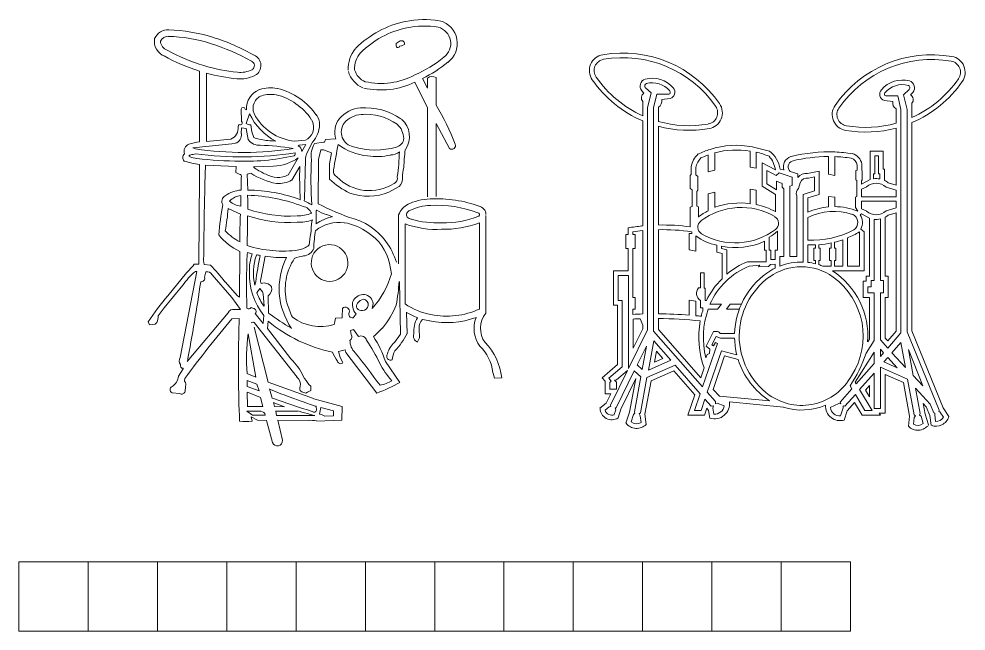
# Model space of a CAD drawing. Header units: inches. Extents: x 0 to 32.2, y 12.3 to 36.8.
# Drawn here: x 0 to 13.67, y 27 to 35.83 of the extents above; entities that cross this region are included whole.
import ezdxf

# ---------------------------------------------------------------- set-up
doc = ezdxf.new("R2010")
doc.units = ezdxf.units.IN
doc.header["$MEASUREMENT"] = 0

# ---------------------------------------------------------------- blocks, each defined once
blk = doc.blocks.new('KC631')
at = {"color": 7, "linetype": 'Continuous', "lineweight": 5}
for p, q in [((1.004, 5.827), (0.945, 5.791)), ((0.945, 5.791), (0.946, 5.768)), ((0.994, 5.75), (1.02, 5.754)), ((1.02, 5.754), (1.063, 5.775)), ((-1.895, 5.392), (-1.895, 4.37)), ((-1.793, 4.376), (-1.793, 5.362)), ((1.395, 4.86), (1.213, 5.231)), ((1.325, 5.285), (1.395, 5.143)), ((1.395, 5.143), (1.395, 5.29)), ((1.52, 5.298), (1.52, 4.9)), ((-1.293, 4.843), (-1.287, 4.666)), ((1.395, 3.577), (1.395, 4.86)), ((-1.174, 4.777), (-1.219, 4.633)), ((0.438, 4.766), (0.468, 4.767)), ((-1.325, 4.621), (-1.337, 4.591)), ((-1.287, 4.573), (-1.291, 4.489)), ((-1.223, 4.565), (-1.287, 4.573)), ((-1.191, 4.403), (-1.223, 4.565)), ((-1.155, 4.617), (-1.141, 4.514)), ((-1.141, 4.514), (-1.109, 4.435)), ((1.715, 4.274), (1.52, 4.637)), ((1.52, 4.637), (1.52, 3.584)), ((-1.441, 4.411), (-1.793, 4.376)), ((-0.83, 4.385), (-0.793, 4.38)), ((-0.523, 4.379), (-0.363, 4.395)), ((-0.077, 4.406), (-0.092, 4.368)), ((0.074, 4.412), (-0.077, 4.406)), ((-1.379, 4.349), (-1.99, 4.285)), ((-1.99, 4.285), (-1.953, 4.269)), ((-0.471, 4.314), (-0.454, 4.322)), ((-0.454, 4.322), (-0.359, 4.334)), ((-0.359, 4.334), (-0.419, 4.23)), ((-0.35, 4.198), (-0.262, 4.368)), ((-0.105, 4.364), (-0.235, 4.346)), ((-0.177, 4.114), (-0.142, 4.256)), ((-0.142, 4.256), (-0.105, 4.257)), ((-0.092, 4.368), (-0.105, 4.364)), ((-0.105, 4.257), (0.01, 4.211)), ((-2.012, 4.144), (-2.05, 4.166)), ((-1.987, 4.188), (-1.951, 4.199)), ((-0.471, 4.139), (-0.613, 3.892)), ((-0.381, 3.55), (-0.364, 4.115)), ((-0.181, 3.478), (-0.177, 4.114)), ((0.01, 4.211), (-0.018, 4.053)), ((-1.895, 4.044), (-1.896, 3.881)), ((-1.815, 3.754), (-1.808, 4.034)), ((-1.808, 4.034), (-1.364, 4.016)), ((-1.364, 4.016), (-1.368, 3.929)), ((-1.114, 4.012), (-0.824, 4.022)), ((-1.096, 3.989), (-1.114, 4.012)), ((-0.447, 4.015), (-0.564, 3.82)), ((-0.018, 4.053), (-0.018, 3.832)), ((-1.896, 3.881), (-1.902, 2.607)), ((-1.368, 3.929), (-1.32, 3.904)), ((-1.292, 3.855), (-1.295, 3.675)), ((-1.15, 3.917), (-1.207, 3.902)), ((-1.207, 3.902), (-1.199, 3.675)), ((0.84, 3.646), (0.987, 3.728)), ((-1.3, 3.443), (-1.298, 3.598)), ((-0.384, 3.519), (-0.381, 3.55)), ((-1.303, 3.328), (-1.48, 3.409)), ((-0.211, 3.376), (-0.201, 3.383)), ((-0.211, 3.189), (-0.211, 3.376)), ((-0.059, 3.321), (0.025, 3.291)), ((0.979, 3.318), (0.979, 2.61)), ((2.24, 1.897), (2.24, 3.308)), ((-0.263, 3.244), (-0.272, 3.221)), ((1.073, 3.187), (1.073, 2.035)), ((2.147, 1.959), (2.147, 3.202)), ((-1.311, 2.791), (-1.318, 2.13)), ((-1.203, 2.775), (-1.206, 2.744)), ((-1.972, 2.604), (-1.988, 2.584)), ((-1.902, 2.607), (-1.972, 2.604)), ((-1.735, 2.593), (-1.825, 2.599)), ((-1.01, 2.391), (-0.948, 2.719)), ((0.875, 2.467), (0.849, 2.619)), ((-2.081, 2.48), (-2.35, 2.151)), ((-1.935, 2.502), (-2.172, 1.26)), ((-1.988, 2.584), (-2.081, 2.48)), ((-1.955, 2.501), (-1.935, 2.502)), ((-1.801, 2.497), (-1.822, 2.419)), ((-1.428, 2.126), (-1.713, 2.453)), ((-1.346, 2.149), (-1.526, 2.353)), ((-1.082, 2.352), (-1.097, 2.301)), ((0.991, 2.357), (1.005, 1.598)), ((-1.067, 2.192), (-1.022, 2.254)), ((-1.022, 2.254), (-0.984, 2.205)), ((-0.984, 2.205), (-0.976, 2.179)), ((-1.301, 1.951), (-1.428, 2.126)), ((-1.318, 2.13), (-1.346, 2.149)), ((-0.976, 2.179), (-0.963, 1.999)), ((-0.897, 1.898), (-0.905, 2.148)), ((-1.39, 1.951), (-1.301, 1.951)), ((-1.149, 1.979), (-1.116, 1.967)), ((0.166, 1.848), (0.168, 1.969)), ((-2.07, 1.2), (-1.48, 1.904)), ((-1.427, 1.818), (-1.324, 1.821)), ((-1.324, 1.821), (-1.327, 1.619)), ((-1.09, 1.895), (-0.975, 1.752)), ((-0.975, 1.752), (-0.965, 1.866)), ((-0.915, 1.677), (-0.903, 1.784)), ((0.052, 1.754), (0.07, 1.828)), ((0.07, 1.828), (0.166, 1.832)), ((0.166, 1.832), (0.166, 1.848)), ((0.323, 1.831), (0.368, 1.889)), ((1.103, 1.603), (1.091, 1.911)), ((-2.637, 1.774), (-2.618, 1.731)), ((-2.618, 1.731), (-2.578, 1.733)), ((-2.578, 1.733), (-2.535, 1.741)), ((-2.535, 1.741), (-2.51, 1.765)), ((-0.902, 0.903), (-1.107, 1.696)), ((-1.103, 1.764), (-0.487, 0.975)), ((-0.577, 1.239), (-0.915, 1.677)), ((0.05, 1.734), (0.052, 1.754)), ((0.326, 1.661), (0.283, 1.649)), ((0.283, 1.649), (0.295, 1.589)), ((0.399, 1.563), (0.326, 1.661)), ((0.639, 1.581), (0.745, 1.685)), ((1.279, 1.544), (1.274, 1.68)), ((-1.082, 0.976), (-1.193, 1.601)), ((0.616, 1.564), (0.639, 1.581)), ((1.005, 1.598), (0.919, 1.478)), ((1.253, 1.483), (1.268, 1.513)), ((1.268, 1.513), (1.279, 1.544)), ((0.11, 1.346), (0.206, 1.369)), ((0.206, 1.369), (0.217, 1.333)), ((0.136, 1.26), (0.11, 1.346)), ((0.176, 1.188), (0.136, 1.26)), ((0.217, 1.333), (0.664, 0.745)), ((-2.129, 1.094), (-2.196, 0.989)), ((-2.13, 1.104), (-2.129, 1.094)), ((0.998, 0.899), (0.789, 1.2)), ((-2.11, 0.918), (-2.104, 0.959)), ((-1.209, 1.027), (-1.082, 0.976)), ((2.339, 1.044), (2.35, 1.017)), ((2.35, 1.017), (2.354, 0.994)), ((2.354, 0.994), (2.365, 0.961)), ((2.365, 0.961), (2.467, 0.965)), ((-2.101, 0.769), (-2.097, 0.839)), ((-1.066, 0.875), (-1.208, 0.929)), ((-1.208, 0.929), (-1.207, 0.84)), ((-1.207, 0.84), (-1.032, 0.776)), ((-1.032, 0.776), (-1.066, 0.875)), ((-0.247, 0.666), (-0.902, 0.903)), ((-0.286, 0.845), (-0.317, 0.871)), ((-0.287, 0.785), (-0.286, 0.845)), ((-2.291, 0.749), (-2.18, 0.739)), ((-1.205, 0.758), (-1.203, 0.55)), ((-1.014, 0.684), (-1.202, 0.757)), ((-0.982, 0.55), (-1.014, 0.684)), ((-0.882, 0.805), (-0.847, 0.672)), ((-0.223, 0.557), (-0.601, 0.694)), ((-0.39, 0.755), (-0.359, 0.746)), ((-0.359, 0.746), (-0.336, 0.76)), ((-0.336, 0.76), (-0.287, 0.785)), ((-1.204, 0.55), (-0.982, 0.55)), ((-0.847, 0.672), (-0.827, 0.67)), ((-0.813, 0.55), (-0.825, 0.61)), ((-0.825, 0.61), (-0.821, 0.607)), ((-0.821, 0.607), (-0.666, 0.549)), ((-0.666, 0.549), (-0.813, 0.55)), ((0.166, 0.552), (-0.242, 0.665)), ((-0.209, 0.558), (-0.223, 0.557)), ((-0.207, 0.498), (-0.209, 0.558)), ((0.162, 0.356), (0.166, 0.552)), ((-1.009, 0.484), (-1.21, 0.484)), ((-1.21, 0.484), (-1.131, 0.426)), ((-1.131, 0.426), (-0.945, 0.427)), ((-0.466, 0.484), (-0.797, 0.484)), ((-0.792, 0.484), (-0.782, 0.424)), ((-0.782, 0.424), (-0.228, 0.424)), ((-0.228, 0.424), (-0.299, 0.438)), ((-0.142, 0.54), (-0.162, 0.443)), ((-0.162, 0.443), (-0.132, 0.437)), ((0.04, 0.49), (-0.142, 0.54)), ((-0.132, 0.437), (-0.084, 0.414)), ((-0.084, 0.414), (0.038, 0.418)), ((0.038, 0.418), (0.04, 0.49)), ((-1.136, 0.34), (-1.151, 0.405)), ((-1.151, 0.405), (-1.059, 0.356)), ((-1.059, 0.356), (-0.925, 0.351)), ((-0.925, 0.351), (-0.841, 0.035)), ((-0.697, 0.067), (-0.765, 0.354)), ((-0.765, 0.354), (-0.322, 0.35)), ((-0.205, 0.343), (0.162, 0.356))]:
    blk.add_line(p, q, dxfattribs=at)
for centre, radius, start, end in [((1.372, 4.709), 1.43, 101.8375, 134.8396), ((1.371, 4.711), 1.334, 101.8164, 134.8597), ((1.35, 4.744), 1.391, 81.0914, 101.2186), ((1.35, 4.747), 1.294, 81.0766, 101.2488), ((1.487, 5.789), 0.245, 306.5292, 74.8138), ((1.487, 5.789), 0.339, 306.5571, 74.8147), ((-2.346, 5.77), 0.217, 87.3267, 154.7962), ((-2.346, 5.77), 0.124, 87.3776, 154.7215), ((-2.41, 3.646), 2.248, 72.5571, 88.2138), ((-2.411, 3.642), 2.346, 72.5767, 88.2035), ((-2.634, 2.901), 3.12, 60.5008, 72.7471), ((-2.314, 5.823), 0.232, 170.1335, 249.916), ((-2.304, 5.837), 0.155, 185.2835, 248.6805), ((-2.634, 2.898), 3.029, 60.5132, 72.7495), ((0.968, 5.755), 0.0257, 149.5651, 347.923), ((1.021, 5.787), 0.043, 344.0073, 113.4945), ((-1.14, 7.859), 2.58, 240.6212, 252.9789), ((-1.138, 7.863), 2.49, 240.6242, 253.83), ((-1.17, 5.472), 0.162, 299.6774, 67.3991), ((0.704, 5.424), 0.453, 139.7534, 182.2734), ((0.703, 5.425), 0.359, 139.7334, 182.3259), ((-1.142, 7.679), 2.313, 252.6437, 264.9628), ((-1.17, 5.472), 0.0687, 299.6493, 67.4097), ((0.403, 7.138), 1.976, 294.1962, 308.4982), ((0.404, 7.136), 2.067, 296.4686, 308.5165), ((-1.142, 7.677), 2.405, 254.2958, 264.9637), ((-1.305, 5.753), 0.381, 263.9471, 296.3097), ((0.599, 5.482), 0.358, 195.8991, 247.5115), ((0.598, 5.482), 0.263, 195.7918, 247.6039), ((0.726, 6.237), 1.024, 257.1123, 298.373), ((-1.305, 5.755), 0.476, 263.9983, 296.2586), ((0.726, 6.237), 1.118, 257.1232, 295.8083), ((1.463, 5.207), 0.107, 57.7452, 129.3961), ((-0.925, 4.853), 0.29, 110.9801, 183.5756), ((-0.862, 4.612), 0.538, 80.5901, 107.4409), ((-0.991, 4.22), 0.948, 33.7515, 76.3883), ((-0.926, 4.853), 0.196, 110.9466, 202.1296), ((-0.862, 4.61), 0.446, 80.6297, 107.3712), ((-0.992, 4.219), 0.856, 33.7767, 76.3571), ((-1.264, 4.837), 0.0294, 10.5879, 168.6185), ((-1.219, 4.855), 0.0209, 218.4129, 281.2165), ((0.461, 4.421), 0.44, 93.9436, 140.1653), ((0.499, 3.962), 0.9, 55.2062, 94.3917), ((-1.949, 2.846), 4.032, 21.7042, 30.6248), ((-1.308, 4.645), 0.0296, 234.1334, 44.3899), ((-0.374, 5.163), 0.888, 205.7674, 241.8609), ((-0.442, 5.124), 0.749, 207.4076, 263.8297), ((-0.485, 4.577), 0.236, 342.2043, 29.7924), ((-0.476, 4.6), 0.316, 2.7225, 31.2073), ((0.369, 4.512), 0.311, 143.0351, 198.8052), ((0.462, 4.42), 0.347, 93.9827, 140.108), ((0.499, 3.962), 0.807, 55.2058, 94.3733), ((0.809, 4.447), 0.327, 324.8321, 50.085), ((-1.502, 4.565), 0.166, 291.3853, 8.8318), ((-1.161, 4.728), 0.111, 238.6199, 273.2236), ((-0.551, 4.631), 0.39, 317.6651, 357.6558), ((0.369, 4.512), 0.217, 143.0288, 258.9499), ((0.753, 4.406), 0.301, 2.2192, 46.6478), ((-1.416, 4.471), 0.127, 287.1157, 8.2123), ((-1.031, 4.518), 0.197, 215.9798, 273.9794), ((-1.029, 4.556), 0.145, 236.6085, 269.1553), ((-0.829, 5.171), 0.786, 255.1095, 269.9253), ((-0.484, 4.61), 0.247, 299.18, 334.7948), ((0.912, 4.434), 0.143, 285.1973, 353.5139), ((-2.01, 4.233), 0.108, 109.8373, 199.8835), ((-1.804, 3.638), 0.738, 97.1012, 109.2028), ((-1.267, 8.827), 4.609, 261.4369, 279.0423), ((-1.119, 0.856), 3.467, 80.427, 88.326), ((-0.498, 4.239), 0.0798, 352.9422, 69.8554), ((0.046, 4.176), 0.328, 148.8494, 190.2545), ((-25.152, 8.741), 25.639, 349.265, 350.1036), ((0.597, 4.968), 0.802, 232.2464, 265.3616), ((0.643, 5.365), 1.112, 253.499, 285.9851), ((6.099, 3.755), 5.051, 174.3235, 177.2142), ((1.747, 4.317), 0.0535, 232.5449, 22.1069), ((-2.067, 4.144), 0.0687, 130.2649, 227.3991), ((-1.996, 4.115), 0.0739, 82.8397, 136.2114), ((-1.312, 8.862), 4.77, 261.5602, 269.1271), ((-1.277, 8.984), 4.832, 261.9859, 279.0905), ((-1.242, 7.311), 3.221, 267.4641, 282.7846), ((-0.846, 4.678), 0.657, 271.8862, 304.7888), ((-0.552, 4.202), 0.0395, 304.1947, 15.7999), ((-0.191, 4.129), 0.173, 156.48, 184.8176), ((5.346, 3.811), 5.632, 176.8811, 183.5559), ((0.668, 4.983), 0.825, 260.465, 283.5291), ((0.857, 4.389), 0.208, 271.2425, 309.674), ((-2.317, 4.328), 3.309, 352.0023, 358.2844), ((-1.696, 5.441), 1.41, 252.7812, 261.8893), ((-0.564, 4.783), 0.955, 236.1713, 247.294), ((5.433, 3.856), 5.882, 178.4489, 183.1265), ((0.127, 3.948), 0.0906, 169.0247, 243.3561), ((1.547, 3.865), 0.511, 164.5848, 180.9394), ((-1.318, 3.873), 0.0316, 326.4758, 93.7138), ((-0.585, 4.806), 1.054, 237.5175, 259.0581), ((-0.765, 4.199), 0.342, 240.4649, 296.3895), ((0.781, 4.681), 1.166, 226.7321, 244.3959), ((0.56, 4.324), 0.658, 224.0246, 302.4262), ((0.873, 3.848), 0.0886, 296.748, 12.5694), ((0.887, 3.84), 0.15, 311.8772, 6.426), ((39.717, 2.537), 41.55, 178.3223, 179.7445), ((-0.747, 4.124), 0.355, 263.8687, 300.9629), ((-1.481, 3.512), 0.0916, 116.9624, 212.8596), ((-1.253, 3.197), 0.48, 95.1063, 124.2554), ((-1.257, 3.317), 0.284, 98.2808, 135.5816), ((-2.158, 3.475), 0.963, 355.5789, 7.5568), ((-1.299, 1.032), 2.571, 69.444, 87.846), ((-1.224, 1.414), 2.262, 69.673, 89.3473), ((0.537, 4.38), 0.794, 250.8707, 292.4447), ((2.739, 2.666), 4.37, 169.5012, 175.2421), ((-1.281, 3.698), 0.255, 225.6049, 265.74), ((-0.433, 3.276), 0.168, 22.2007, 77.653), ((-0.747, 2.686), 0.908, 58.493, 66.4718), ((1.38, 6.436), 3.344, 242.1817, 251.8277), ((1.244, 3.219), 0.282, 116.7447, 159.4789), ((1.466, 2.706), 0.842, 92.1988, 115.6625), ((1.465, 2.708), 0.746, 92.1627, 115.6905), ((1.521, 1.715), 1.835, 69.8049, 92.7398), ((1.521, 1.716), 1.74, 69.7929, 92.7461), ((2.117, 3.32), 0.123, 0.0669, 81.5783), ((-5.421, 3.762), 3.957, 350.1757, 354.8732), ((4.768, 3.037), 6.079, 177.2536, 181.0297), ((-8.22, 3.171), 7.018, 357.5773, 1.0917), ((-0.607, 5.045), 1.839, 251.1102, 273.7968), ((-0.606, 5.083), 1.784, 250.6219, 273.6638), ((-0.469, 3.836), 0.533, 268.4667, 291.0889), ((0.195, 2.571), 0.74, 103.2419, 123.2781), ((0.141, 3.978), 0.686, 240.0582, 253.0304), ((1.16, 3.318), 0.0654, 105.773, 209.5711), ((1.184, 3.375), 0.121, 227.746, 259.6636), ((1.633, 4.57), 1.368, 268.6112, 291.596), ((2.117, 3.32), 0.0287, 311.1036, 81.6011), ((-0.469, 3.839), 0.629, 268.5059, 289.0949), ((-4.773, 3.594), 4.516, 350.8912, 355.2593), ((0.127, 2.637), 0.571, 83.0563, 127.1305), ((0.084, 2.466), 0.746, 52.9643, 81.3941), ((0.102, 2.45), 0.842, 57.8248, 73.798), ((0.021, 2.351), 0.969, 16.9442, 56.8995), ((1.53, 4.461), 1.354, 250.2572, 273.1629), ((1.531, 4.462), 1.261, 253.0332, 273.1491), ((1.634, 4.565), 1.456, 268.565, 290.6167), ((-0.961, 3.553), 0.839, 218.7041, 245.3641), ((-0.978, 3.59), 0.741, 222.785, 243.4408), ((1.515, 2.776), 1.762, 169.6471, 178.0872), ((0.148, 2.453), 0.721, 13.3301, 57.6521), ((-0.692, 4.502), 1.707, 252.431, 277.7622), ((-0.553, 3.201), 0.401, 283.1777, 306.5839), ((-0.017, 2.623), 0.265, 224.8431, 157.4557), ((7.808, 2.322), 9.024, 177.3203, 182.2354), ((-0.677, 4.56), 1.861, 253.5625, 255.788), ((-0.447, 2.517), 0.727, 160.8051, 182.3623), ((-0.284, 2.475), 0.832, 161.5726, 192.0606), ((-0.698, 4.47), 1.768, 257.7952, 259.5434), ((-0.401, 2.891), 0.166, 273.176, 339.9472), ((-1.606, 2.675), 0.232, 168.1382, 199.0126), ((3.58, 1.767), 4.699, 168.1693, 172.8522), ((-0.692, 4.507), 1.806, 261.8281, 271.7451), ((0.249, 2.25), 0.994, 152.9757, 214.989), ((0.14, 2.246), 0.797, 146.0237, 194.4435), ((-0.172, 1.649), 1.099, 101.5049, 108.463), ((-0.012, 2.624), 0.269, 158.116, 224.1828), ((-1.322, 1.751), 0.981, 130.1311, 145.8723), ((-1.786, 2.416), 0.0818, 26.6642, 100.6218), ((-6.104, -1.418), 5.931, 39.4819, 42.5501), ((-0.204, 2.466), 0.97, 178.7663, 218.2587), ((-0.283, 2.785), 1.201, 316.9906, 344.6582), ((-30.319, 6.537), 28.749, 349.3021, 351.6279), ((-1.87, 2.401), 0.051, 262.5199, 20.7535), ((-0.911, 2.368), 0.102, 166.7957, 203.1495), ((-0.961, 2.204), 0.131, 35.0846, 109.7524), ((-1.375, 2.47), 2.363, 348.9124, 357.2555), ((5.14, -3.937), 9.583, 139.3837, 142.7611), ((-0.007, 2.635), 1.149, 202.6846, 213.6264), ((-0.975, 2.252), 0.125, 304.0063, 12.8867), ((0.557, -0.36), 3.841, 139.1761, 146.2474), ((0.441, 2.022), 0.129, 121.1783, 195.9138), ((0.469, 2.028), 0.141, 333.7879, 132.2734), ((0.5, 1.965), 0.138, 100.7095, 145.7668), ((0.459, 2.02), 0.0818, 268.0474, 79.4201), ((-1.41, 1.878), 0.0751, 74.6614, 159.581), ((-1.183, 2.002), 0.0411, 231.0667, 325.6759), ((-1.119, 1.925), 0.0421, 313.4156, 85.9019), ((2.131, 2.959), 2.909, 198.2607, 202.6215), ((0.21, 1.925), 0.0599, 344.1644, 133.3813), ((0.486, 2.011), 0.17, 188.0571, 226.0474), ((0.437, 2.002), 0.0659, 141.3324, 286.7045), ((-0.25, 2.508), 1.292, 320.4159, 337.58), ((1.581, 2.732), 0.863, 233.8999, 260.9411), ((1.676, 2.991), 1.135, 258.3005, 294.5252), ((-2.767, 1.869), 0.277, 338.0719, 358.7202), ((14.388, -11.344), 20.576, 140.2334, 143.2798), ((0.45, 3.403), 2.11, 230.1227, 258.4311), ((1.442, 5.097), 3.963, 233.8266, 239.5555), ((-0.146, 2.395), 0.689, 233.6527, 286.4949), ((0.316, 1.885), 0.0547, 154.1022, 277.2786), ((1.58, 2.729), 0.953, 239.1503, 249.8286), ((1.615, 1.629), 0.418, 150.839, 183.8626), ((1.466, 1.68), 0.192, 138.0976, 179.9287), ((1.589, 2.765), 0.991, 254.5504, 260.8165), ((1.676, 2.989), 1.227, 258.2731, 290.1406), ((2.505, 1.678), 0.437, 158.6371, 216.1074), ((2.505, 1.678), 0.344, 140.5016, 216.0682), ((-1.121, 1.719), 0.049, 68.2794, 124.0138), ((17.085, 1.149), 18.418, 178.5377, 182.5119), ((1.625, 1.235), 2.841, 172.6063, 184.198), ((0.246, 1.558), 0.0584, 303.0036, 32.9323), ((0.519, 1.504), 0.242, 178.9322, 226.8827), ((0.434, 1.483), 0.0876, 16.3398, 113.1877), ((-1.305, 0.249), 2.215, 24.776, 34.6241), ((-0.745, 0.695), 1.615, 18.2136, 32.5518), ((0.04, 2.169), 1.204, 317.4508, 331.9981), ((1.285, 1.569), 0.0919, 159.6241, 249.644), ((1.135, 1.233), 0.326, 131.4459, 166.2444), ((1.723, 0.974), 0.62, 6.4939, 46.1732), ((1.61, 0.875), 0.862, 6.0167, 44.2355), ((-2.098, 1.211), 0.0881, 146.1319, 217.865), ((-1.111, 0.668), 0.782, 24.1685, 46.8765), ((0.474, 1.495), 0.474, 199.5347, 217.6191), ((-17.014, -12.278), 22.063, 36.5465, 38.074), ((0.865, 1.277), 0.058, 143.7367, 293.3589), ((1.17, 1.212), 0.282, 149.488, 177.6108), ((-2.133, 1.142), 0.038, 158.0955, 274.8302), ((0.141, 1.213), 0.043, 190.4361, 324.3336), ((1.658, 1.647), 1.061, 206.294, 223.0212), ((-2.398, 1.012), 0.203, 301.8551, 353.5587), ((-0.563, 0.875), 0.125, 343.683, 52.906), ((14.158, 10.936), 17.63, 214.3515, 214.8141), ((-2.269, 0.794), 0.0499, 115.4176, 244.3301), ((-2.164, 0.869), 0.0735, 335.8507, 42.42), ((-0.389, 0.815), 0.0595, 154.8776, 269.1344), ((-0.025, 2.675), 2.049, 289.6706, 299.9581), ((0.639, 1.322), 0.467, 278.8536, 301.3544), ((-2.152, 0.784), 0.0527, 237.4035, 343.5494), ((0.38, 3.604), 3.071, 245.733, 251.3628), ((1.671, 7.212), 7.003, 249.1053, 253.939), ((-1.009, 0.417), 0.0644, 9.2604, 90.8657), ((3.326, 12.912), 12.99, 253.0809, 253.7974), ((-0.241, 0.507), 0.0354, 224.3729, 344.6492), ((-1.217, 1.143), 0.807, 262.98, 275.7425), ((-0.285, 0.014), 0.339, 76.3228, 96.244), ((-0.771, 0.058), 0.0741, 197.9266, 6.6423)]:
    blk.add_arc(centre, radius, start, end, dxfattribs=at)
blk = doc.blocks.new('KC631A')
at = {"color": 7, "linetype": 'Continuous', "lineweight": 5}
for p, q in [((-1.949, 5.109), (-1.917, 5.074)), ((-1.813, 5.076), (-1.897, 5.152)), ((-1.868, 4.863), (-1.813, 5.076)), ((-1.731, 5.058), (-1.778, 4.863)), ((-1.558, 5.059), (-1.731, 5.058)), ((1.827, 5.05), (1.911, 5.127)), ((1.963, 5.084), (1.931, 5.049)), ((-1.936, 4.952), (-1.936, 4.748)), ((-1.661, 4.98), (-1.539, 4.994)), ((1.675, 4.954), (1.553, 4.968)), ((1.572, 5.033), (1.745, 5.033)), ((1.745, 5.033), (1.791, 4.837)), ((1.881, 4.837), (1.827, 5.05)), ((1.949, 4.927), (1.949, 4.722)), ((-1.868, 1.657), (-1.868, 4.863)), ((-1.778, 4.863), (-1.778, 1.638)), ((-1.71, 4.666), (-1.71, 4.872)), ((1.724, 4.64), (1.724, 4.846)), ((1.791, 4.837), (1.791, 1.613)), ((1.881, 1.63), (1.881, 4.837)), ((-1.936, 4.674), (-1.936, 3.159)), ((1.949, 1.643), (1.949, 4.648)), ((-1.71, 3.171), (-1.71, 4.595)), ((1.724, 4.57), (1.724, 3.744)), ((-0.318, 4.291), (-0.352, 4.298)), ((-0.107, 4.235), (-0.318, 4.291)), ((1.537, 4.238), (1.347, 4.238)), ((1.347, 4.238), (1.347, 3.827)), ((1.537, 3.978), (1.537, 4.238)), ((-0.989, 3.936), (-0.989, 4.18)), ((-0.896, 4.215), (-0.896, 3.96)), ((-0.386, 4.007), (-0.386, 4.235)), ((-0.296, 4.221), (-0.296, 3.99)), ((0.746, 4.159), (0.746, 3.903)), ((0.835, 3.887), (0.835, 4.157)), ((1.469, 4.17), (1.415, 4.17)), ((1.415, 4.17), (1.415, 3.91)), ((1.469, 3.91), (1.469, 4.17)), ((-1.236, 4.009), (-1.236, 3.899)), ((-1.168, 4.002), (-1.168, 3.896)), ((-0.296, 3.99), (-0.386, 4.007)), ((-0.21, 3.73), (-0.21, 4.07)), ((-0.21, 4.07), (-0.02, 3.967)), ((0.101, 3.965), (0.047, 3.977)), ((1.161, 4.035), (1.16, 3.962)), ((1.227, 3.962), (1.227, 4.051)), ((1.555, 3.978), (1.537, 3.978)), ((1.555, 3.813), (1.555, 3.978)), ((-1.236, 3.899), (-1.252, 3.885)), ((-1.252, 3.885), (-1.252, 3.696)), ((-1.168, 3.896), (-1.14, 3.869)), ((-1.14, 3.869), (-1.14, 3.673)), ((-0.896, 3.96), (-0.989, 3.936)), ((-0.142, 3.767), (-0.142, 3.956)), ((-0.142, 3.956), (-0.008, 3.883)), ((-0.008, 3.883), (0.033, 3.922)), ((0.033, 3.922), (0.222, 3.862)), ((0.305, 3.907), (0.191, 3.943)), ((0.222, 3.862), (0.222, 3.743)), ((0.305, 3.858), (0.305, 3.907)), ((0.612, 3.946), (0.443, 3.914)), ((0.456, 3.847), (0.544, 3.864)), ((0.544, 3.864), (0.544, 3.662)), ((0.612, 3.612), (0.612, 3.946)), ((0.746, 3.903), (0.835, 3.887)), ((1.16, 3.962), (1.142, 3.956)), ((1.142, 3.956), (1.142, 3.821)), ((1.347, 3.827), (1.221, 3.762)), ((1.233, 3.95), (1.227, 3.962)), ((1.233, 3.821), (1.233, 3.95)), ((1.415, 3.91), (1.397, 3.91)), ((1.397, 3.91), (1.397, 3.839)), ((1.487, 3.91), (1.469, 3.91)), ((1.487, 3.836), (1.487, 3.91)), ((-1.252, 3.696), (-1.222, 3.676)), ((-0.02, 3.611), (-0.21, 3.73)), ((-0.003, 3.68), (-0.142, 3.767)), ((0.079, 3.77), (-0.003, 3.805)), ((-0.003, 3.805), (-0.003, 3.68)), ((0.079, 3.718), (0.079, 3.77)), ((0.099, 3.692), (0.079, 3.718)), ((0.099, 3.599), (0.099, 3.692)), ((0.222, 3.743), (0.189, 3.729)), ((0.189, 3.729), (0.189, 3.599)), ((0.314, 3.698), (0.339, 3.781)), ((1.142, 3.821), (1.154, 3.812)), ((1.154, 3.812), (1.154, 3.581)), ((1.221, 3.808), (1.233, 3.821)), ((1.221, 3.762), (1.221, 3.808)), ((1.221, 3.687), (1.297, 3.723)), ((1.576, 3.718), (1.722, 3.674)), ((1.724, 3.744), (1.609, 3.779)), ((-1.222, 3.676), (-1.222, 3.44)), ((-1.14, 3.673), (-1.154, 3.654)), ((-1.154, 3.654), (-1.154, 3.445)), ((-0.989, 3.623), (-0.896, 3.645)), ((-0.989, 3.376), (-0.989, 3.623)), ((-0.896, 3.645), (-0.896, 3.425)), ((-0.386, 3.478), (-0.386, 3.687)), ((-0.386, 3.687), (-0.296, 3.675)), ((-0.296, 3.675), (-0.296, 3.467)), ((-0.02, 3.363), (-0.02, 3.611)), ((0.099, 2.716), (0.099, 3.599)), ((0.189, 3.599), (0.189, 2.716)), ((0.288, 2.716), (0.288, 3.59)), ((0.544, 3.662), (0.378, 3.611)), ((0.378, 3.611), (0.378, 2.636)), ((0.446, 3.561), (0.612, 3.612)), ((0.446, 3.355), (0.446, 3.561)), ((0.835, 3.572), (0.746, 3.583)), ((0.746, 3.583), (0.746, 3.433)), ((0.835, 3.436), (0.835, 3.572)), ((1.154, 3.581), (1.136, 3.572)), ((1.136, 3.572), (1.136, 3.422)), ((1.221, 3.575), (1.221, 3.687)), ((1.722, 3.575), (1.221, 3.575)), ((1.722, 3.674), (1.722, 3.575)), ((-1.222, 3.44), (-1.249, 3.428)), ((-1.249, 3.428), (-1.249, 3.145)), ((-1.154, 3.445), (-1.132, 3.431)), ((-1.132, 3.431), (-1.132, 3.286)), ((1.136, 3.422), (1.167, 3.37)), ((1.722, 3.517), (1.221, 3.517)), ((1.221, 3.517), (1.221, 3.405)), ((1.576, 3.374), (1.722, 3.418)), ((1.722, 3.418), (1.722, 3.517)), ((0.446, 3.281), (0.446, 2.954)), ((1.222, 3.332), (1.202, 3.319)), ((1.221, 3.405), (1.297, 3.369)), ((1.337, 3.268), (1.222, 3.332)), ((1.562, 3.282), (1.562, 2.435)), ((1.724, 3.348), (1.609, 3.313)), ((1.724, 1.638), (1.724, 3.348)), ((-1.936, 3.159), (-1.947, 3.156)), ((1.337, 2.435), (1.337, 3.268)), ((1.404, 3.252), (1.404, 2.368)), ((1.494, 2.368), (1.494, 3.258)), ((-2.144, 3.036), (-2.177, 3.036)), ((-2.177, 3.036), (-2.177, 2.832)), ((-2.144, 3.129), (-2.144, 3.036)), ((-2.077, 3.072), (-2.077, 3.036)), ((-2.077, 3.036), (-2.044, 3.036)), ((-2.044, 3.036), (-2.044, 2.832)), ((-1.936, 1.887), (-1.936, 3.09)), ((-1.71, 3.104), (-1.71, 1.89)), ((-1.264, 2.811), (-1.264, 3.05)), ((-1.264, 3.05), (-1.229, 3.05)), ((-1.229, 3.05), (-1.229, 3.074)), ((-1.168, 3.017), (-1.168, 2.795)), ((0.009, 2.808), (0.009, 3.081)), ((1.192, 2.577), (1.192, 3.071)), ((1.212, 3.113), (1.26, 3.071)), ((1.26, 3.071), (1.26, 2.509)), ((-0.865, 2.778), (-0.865, 2.88)), ((-0.176, 2.936), (-0.176, 2.808)), ((-0.109, 2.996), (-0.109, 2.808)), ((0.446, 2.632), (0.446, 2.886)), ((0.56, 2.885), (0.56, 2.839)), ((0.604, 2.887), (0.604, 2.839)), ((0.786, 2.839), (0.786, 2.912)), ((0.83, 2.839), (0.83, 2.922)), ((0.951, 2.958), (0.951, 2.577)), ((1.019, 2.984), (1.019, 2.577)), ((-2.177, 2.832), (-2.146, 2.832)), ((-2.146, 2.832), (-2.146, 2.512)), ((-2.044, 2.832), (-2.078, 2.832)), ((-2.078, 2.832), (-2.078, 2.125)), ((-1.168, 2.795), (-1.264, 2.811)), ((-0.79, 2.76), (-0.865, 2.778)), ((-0.797, 2.831), (-0.797, 2.865)), ((-0.723, 2.814), (-0.797, 2.831)), ((-0.79, 2.396), (-0.79, 2.76)), ((-0.723, 2.461), (-0.723, 2.814)), ((-0.176, 2.808), (-0.154, 2.808)), ((-0.154, 2.808), (-0.154, 2.64)), ((-0.109, 2.808), (-0.086, 2.808)), ((-0.086, 2.808), (-0.086, 2.672)), ((-0.025, 2.672), (-0.025, 2.808)), ((-0.025, 2.808), (0.009, 2.808)), ((0.56, 2.839), (0.535, 2.839)), ((0.535, 2.839), (0.535, 2.659)), ((0.604, 2.839), (0.625, 2.839)), ((0.625, 2.839), (0.625, 2.659)), ((0.761, 2.659), (0.761, 2.839)), ((0.761, 2.839), (0.786, 2.839)), ((0.851, 2.839), (0.83, 2.839)), ((0.851, 2.659), (0.851, 2.839)), ((-0.154, 2.64), (-0.422, 2.64)), ((-0.092, 2.603), (-0.119, 2.571)), ((-0.025, 2.604), (-0.092, 2.603)), ((-0.086, 2.672), (-0.025, 2.672)), ((-0.023, 2.549), (-0.025, 2.604)), ((0.043, 2.716), (0.099, 2.716)), ((0.043, 2.579), (0.043, 2.716)), ((0.189, 2.716), (0.288, 2.716)), ((0.535, 2.659), (0.56, 2.659)), ((0.56, 2.659), (0.56, 2.611)), ((0.625, 2.659), (0.604, 2.659)), ((0.604, 2.659), (0.604, 2.599)), ((0.786, 2.659), (0.761, 2.659)), ((0.786, 2.577), (0.786, 2.659)), ((0.83, 2.577), (0.83, 2.659)), ((0.83, 2.659), (0.851, 2.659)), ((-2.146, 2.512), (-2.358, 2.512)), ((-2.358, 2.512), (-2.358, 2.016)), ((-1.102, 2.263), (-1.102, 2.481)), ((-1.102, 2.481), (-1.05, 2.481)), ((-1.05, 2.481), (-1.05, 2.261)), ((-0.246, 2.591), (-0.397, 2.577)), ((-0.266, 2.567), (-0.246, 2.591)), ((-0.119, 2.571), (-0.266, 2.567)), ((0.666, 2.577), (0.786, 2.577)), ((1.26, 2.509), (0.802, 2.509)), ((0.951, 2.577), (0.83, 2.577)), ((1.019, 2.577), (1.192, 2.577)), ((-2.29, 2.084), (-2.29, 2.444)), ((-2.29, 2.444), (-2.141, 2.444)), ((-2.141, 2.444), (-2.141, 1.101)), ((1.244, 2.125), (1.244, 2.362)), ((1.244, 2.362), (1.29, 2.362)), ((1.29, 2.362), (1.29, 2.435)), ((1.29, 2.435), (1.337, 2.435)), ((1.404, 2.368), (1.363, 2.368)), ((1.363, 2.368), (1.363, 2.278)), ((1.539, 2.368), (1.494, 2.368)), ((1.539, 2.193), (1.539, 2.368)), ((1.562, 2.435), (1.607, 2.435)), ((1.607, 2.435), (1.607, 2.125)), ((-1.131, 2.263), (-1.102, 2.263)), ((-1.05, 2.261), (-1.036, 2.261)), ((-1.036, 2.261), (-1.036, 2.08)), ((1.363, 2.278), (1.315, 2.278)), ((1.315, 2.278), (1.315, 2.193)), ((1.315, 2.193), (1.404, 2.193)), ((1.404, 2.193), (1.404, 1.505)), ((1.494, 1.514), (1.494, 2.193)), ((1.494, 2.193), (1.539, 2.193)), ((-2.231, 2.084), (-2.29, 2.084)), ((-2.231, 1.125), (-2.231, 2.084)), ((-2.078, 2.125), (-2.046, 2.125)), ((-2.046, 2.125), (-2.046, 1.956)), ((-1.264, 1.87), (-1.264, 2.087)), ((-1.264, 2.087), (-1.168, 2.074)), ((-1.168, 2.074), (-1.168, 1.862)), ((-1.102, 1.975), (-1.102, 2.081)), ((-1.036, 2.08), (-1.015, 2.08)), ((1.337, 2.125), (1.244, 2.125)), ((1.337, 1.525), (1.337, 2.125)), ((1.607, 2.125), (1.562, 2.125)), ((1.562, 2.125), (1.562, 1.54)), ((-2.358, 2.016), (-2.298, 2.016)), ((-2.298, 2.016), (-2.298, 1.157)), ((-2.046, 1.956), (-2.078, 1.956)), ((-2.078, 1.956), (-2.078, 1.881)), ((-1.069, 1.975), (-1.102, 1.975)), ((-1.069, 1.93), (-1.069, 1.975)), ((-0.855, 1.956), (-0.99, 1.956)), ((-0.966, 2.027), (-0.8, 2.027)), ((-0.8, 2.027), (-0.855, 1.956)), ((-0.728, 1.956), (-0.673, 2.027)), ((-0.541, 1.956), (-0.728, 1.956)), ((-0.673, 2.027), (-0.512, 2.027)), ((-2.073, 1.393), (-2.073, 1.814)), ((-1.972, 1.818), (-1.936, 1.725)), ((-1.71, 1.822), (-1.71, 1.664)), ((-2.141, 1.101), (-1.868, 1.657)), ((-1.936, 1.673), (-2.073, 1.393)), ((-1.936, 1.725), (-1.936, 1.673)), ((-1.71, 1.664), (-1.099, 0.968)), ((2.401, 0.531), (1.949, 1.643)), ((-1.778, 1.638), (-1.072, 0.834)), ((-1.022, 1.425), (-0.916, 1.636)), ((-0.937, 1.444), (-0.877, 1.564)), ((-0.916, 1.636), (-0.874, 1.636)), ((-0.877, 1.564), (-0.814, 1.538)), ((-0.819, 1.606), (-0.609, 1.606)), ((-0.814, 1.538), (-0.61, 1.538)), ((1.404, 1.505), (1.287, 1.32)), ((1.312, 1.485), (1.337, 1.525)), ((1.601, 1.396), (1.494, 1.514)), ((1.562, 1.54), (1.6, 1.498)), ((1.6, 1.498), (1.724, 1.638)), ((1.791, 1.613), (1.601, 1.396)), ((2.341, 0.499), (1.881, 1.63)), ((-1.881, 1.425), (-2.015, 1.152)), ((-1.944, 1.085), (-1.881, 1.425)), ((-1.776, 1.5), (-1.854, 1.078)), ((-1.531, 1.22), (-1.776, 1.5)), ((-1.072, 0.834), (-0.857, 1.459)), ((-0.965, 1.381), (-1.022, 1.425)), ((-0.97, 1.315), (-0.965, 1.381)), ((-0.915, 1.428), (-0.937, 1.444)), ((-0.884, 1.476), (-0.915, 1.428)), ((-0.857, 1.459), (-0.884, 1.476)), ((1.494, 1.38), (1.541, 1.328)), ((1.494, 1.274), (1.494, 1.38)), ((1.662, 1.329), (1.79, 1.474)), ((1.79, 1.474), (1.856, 1.113)), ((1.899, 1.376), (1.97, 1.001)), ((2.108, 0.85), (1.899, 1.376)), ((-1.764, 1.192), (-1.735, 1.35)), ((-1.643, 1.245), (-1.764, 1.192)), ((-1.735, 1.35), (-1.643, 1.245)), ((-1.023, 1.256), (-1.006, 1.304)), ((-1.006, 1.304), (-0.97, 1.315)), ((-0.799, 1.354), (-1.004, 0.757)), ((-0.921, 0.799), (-0.753, 1.281)), ((-0.58, 1.299), (-0.799, 1.354)), ((-0.753, 1.281), (-0.557, 1.229)), ((1.404, 1.337), (1.13, 0.905)), ((1.404, 1.172), (1.404, 1.337)), ((1.541, 1.328), (1.494, 1.274)), ((1.494, 1.274), (1.494, 1.274)), ((1.602, 1.261), (1.544, 1.195)), ((1.739, 1.109), (1.602, 1.261)), ((1.856, 1.113), (1.662, 1.329)), ((-2.298, 1.157), (-2.519, 0.968)), ((-2.424, 0.96), (-2.231, 1.125)), ((-2.015, 1.152), (-1.944, 1.085)), ((-1.468, 1.149), (-1.874, 0.971)), ((-1.854, 1.078), (-1.531, 1.22)), ((-1.106, 0.736), (-1.468, 1.149)), ((-1.099, 0.968), (-1.049, 1.11)), ((1.146, 0.878), (1.404, 1.172)), ((1.494, 0.523), (1.494, 1.118)), ((1.494, 1.118), (1.887, 0.946)), ((1.544, 1.195), (1.739, 1.109)), ((-2.519, 0.968), (-2.476, 0.916)), ((-2.392, 0.919), (-2.424, 0.96)), ((-2.401, 0.571), (-2.155, 1.072)), ((-2.057, 1.068), (-2.32, 0.532)), ((-2.155, 1.072), (-2.314, 0.936)), ((-1.963, 0.981), (-2.057, 1.068)), ((-2.056, 0.476), (-1.963, 0.981)), ((-1.874, 0.971), (-1.968, 0.46)), ((-1.814, 0.924), (-1.487, 1.067)), ((-1.487, 1.067), (-1.182, 0.721)), ((1.195, 0.797), (1.404, 1.035)), ((1.404, 1.035), (1.404, 0.523)), ((1.562, 0.455), (1.562, 1.015)), ((1.562, 1.015), (1.827, 0.898)), ((1.97, 1.001), (2.108, 0.85)), ((-2.476, 0.916), (-2.476, 0.733)), ((-2.409, 0.898), (-2.392, 0.919)), ((-2.409, 0.801), (-2.409, 0.898)), ((-2.314, 0.936), (-2.341, 0.93)), ((-2.341, 0.93), (-2.314, 0.901)), ((-2.314, 0.901), (-2.314, 0.801)), ((-2.253, 0.513), (-2.037, 0.954)), ((-2.037, 0.954), (-2.127, 0.469)), ((-1.903, 0.44), (-1.814, 0.924)), ((1.057, 0.852), (1.084, 0.807)), ((1.13, 0.905), (1.146, 0.878)), ((1.337, 0.856), (1.278, 0.789)), ((1.337, 0.856), (1.337, 0.692)), ((1.827, 0.898), (1.916, 0.414)), ((1.887, 0.946), (1.982, 0.434)), ((-2.476, 0.733), (-2.397, 0.733)), ((-2.397, 0.733), (-2.461, 0.601)), ((-2.314, 0.801), (-2.409, 0.801)), ((-1.182, 0.721), (-1.283, 0.428)), ((-1.188, 0.496), (-1.106, 0.736)), ((-1.004, 0.757), (-0.887, 0.624)), ((-0.827, 0.7), (-0.921, 0.799)), ((-0.106, 0.634), (-0.827, 0.7)), ((1.084, 0.807), (0.915, 0.614)), ((0.983, 0.556), (1.133, 0.726)), ((1.133, 0.726), (1.27, 0.496)), ((1.375, 0.496), (1.195, 0.797)), ((1.278, 0.789), (1.337, 0.692)), ((2.07, 0.45), (2.002, 0.818)), ((2.002, 0.818), (2.212, 0.586)), ((-2.461, 0.601), (-2.552, 0.527)), ((-2.479, 0.499), (-2.42, 0.547)), ((-2.42, 0.547), (-2.397, 0.551)), ((-2.397, 0.551), (-2.401, 0.571)), ((-1.037, 0.658), (-1.093, 0.496)), ((-0.949, 0.558), (-1.037, 0.658)), ((-0.916, 0.563), (-0.949, 0.558)), ((-0.923, 0.53), (-0.916, 0.563)), ((-0.887, 0.624), (-0.885, 0.593)), ((-0.885, 0.593), (-0.863, 0.6)), ((-0.863, 0.6), (-0.759, 0.563)), ((-0.685, 0.621), (0.094, 0.543)), ((0.894, 0.594), (0.772, 0.538)), ((0.923, 0.59), (0.894, 0.594)), ((0.915, 0.614), (0.923, 0.59)), ((0.957, 0.532), (0.957, 0.561)), ((0.957, 0.561), (0.983, 0.556)), ((1.015, 0.489), (1.122, 0.611)), ((1.122, 0.611), (1.232, 0.428)), ((2.14, 0.443), (2.112, 0.595)), ((2.112, 0.595), (2.154, 0.549)), ((2.154, 0.549), (2.207, 0.423)), ((2.212, 0.586), (2.264, 0.461)), ((-2.322, 0.503), (-2.346, 0.435)), ((-2.32, 0.532), (-2.334, 0.535)), ((-2.334, 0.535), (-2.322, 0.503)), ((-2.29, 0.387), (-2.253, 0.513)), ((-2.127, 0.469), (-2.177, 0.312)), ((-2.1, 0.33), (-2.067, 0.438)), ((-2.067, 0.438), (-2.048, 0.454)), ((-2.048, 0.454), (-2.056, 0.476)), ((-1.968, 0.46), (-1.986, 0.445)), ((-1.986, 0.445), (-1.971, 0.42)), ((-1.971, 0.42), (-1.957, 0.321)), ((-1.885, 0.293), (-1.903, 0.44)), ((-1.283, 0.428), (-1.044, 0.428)), ((-1.093, 0.496), (-1.188, 0.496)), ((-1.044, 0.428), (-1.011, 0.526)), ((-1.011, 0.526), (-0.986, 0.497)), ((-0.986, 0.497), (-0.965, 0.385)), ((-0.907, 0.442), (-0.923, 0.53)), ((0.92, 0.416), (0.957, 0.532)), ((0.973, 0.357), (1.015, 0.489)), ((1.232, 0.428), (1.495, 0.428)), ((1.27, 0.496), (1.375, 0.496)), ((1.404, 0.523), (1.494, 0.523)), ((1.495, 0.428), (1.479, 0.455)), ((1.479, 0.455), (1.562, 0.455)), ((1.916, 0.414), (1.899, 0.267)), ((1.982, 0.434), (2, 0.419)), ((2, 0.419), (1.984, 0.395)), ((2.061, 0.428), (2.07, 0.45)), ((2.081, 0.413), (2.061, 0.428)), ((2.114, 0.305), (2.081, 0.413)), ((2.19, 0.287), (2.14, 0.443)), ((2.207, 0.423), (2.226, 0.283)), ((2.264, 0.461), (2.282, 0.454)), ((2.282, 0.454), (2.278, 0.436)), ((2.278, 0.436), (2.289, 0.337)), ((2.338, 0.478), (2.341, 0.499)), ((2.354, 0.474), (2.338, 0.478)), ((2.406, 0.4), (2.354, 0.474)), ((2.483, 0.41), (2.401, 0.531)), ((1.984, 0.395), (1.971, 0.296))]:
    blk.add_line(p, q, dxfattribs=at)
for centre, radius, start, end in [((-2.473, 5.399), 0.232, 99.7312, 157.3114), ((-2.223, 3.952), 1.7, 34.7945, 99.7681), ((2.237, 3.927), 1.7, 80.2292, 145.2202), ((-2.473, 5.399), 0.232, 157.2389, 214.8254), ((-2.473, 5.399), 0.164, 99.7846, 214.7952), ((-2.224, 3.952), 1.633, 34.8003, 99.7632), ((2.237, 3.926), 1.633, 80.2369, 145.1997), ((2.486, 5.374), 0.164, 325.2046, 80.2157), ((2.486, 5.374), 0.232, 325.1962, 80.2298), ((-1.267, 6.236), 1.7, 214.787, 246.8487), ((-1.267, 6.237), 1.633, 214.7932, 245.823), ((-1.869, 5.176), 0.105, 107.4912, 219.7268), ((-1.869, 5.176), 0.0374, 107.5242, 219.7642), ((-1.8, 4.888), 0.401, 40.4996, 104.4726), ((-1.8, 4.888), 0.334, 40.5347, 104.4411), ((1.814, 4.862), 0.401, 75.5271, 139.5006), ((1.814, 4.862), 0.334, 75.5563, 139.4678), ((1.882, 5.151), 0.105, 320.2731, 72.5095), ((1.281, 6.211), 1.633, 294.177, 325.2068), ((1.281, 6.211), 1.7, 293.1585, 325.2112), ((-1.872, 5.005), 0.0825, 123.1246, 219.8865), ((-1.566, 5.085), 0.0275, 286.3792, 41.803), ((-1.566, 5.085), 0.0951, 286.4656, 41.7492), ((1.58, 5.059), 0.0951, 138.2513, 253.5336), ((1.579, 5.059), 0.0275, 138.1938, 253.6263), ((1.882, 5.151), 0.0374, 320.2357, 72.4761), ((-1.755, 4.957), 0.0967, 297.9646, 13.3381), ((-1.018, 4.79), 0.232, 279.7579, 34.8159), ((1.769, 4.932), 0.0969, 166.7757, 241.9209), ((1.886, 4.98), 0.0825, 320.1135, 56.8754), ((-1.018, 4.79), 0.164, 279.7542, 34.7979), ((1.031, 4.764), 0.232, 145.1886, 260.2587), ((1.031, 4.764), 0.164, 145.2021, 260.2458), ((-1.267, 6.236), 1.632, 254.2409, 279.7733), ((-1.267, 6.236), 1.699, 254.884, 279.7747), ((1.281, 6.207), 1.696, 260.1764, 285.1203), ((1.281, 6.211), 1.632, 260.2269, 285.759), ((-0.577, 3.024), 1.297, 107.3454, 115.4562), ((-0.588, 3.089), 1.232, 78.9686, 107.7571), ((-0.593, 3.017), 1.235, 80.3326, 104.2061), ((-0.626, 2.856), 1.468, 77.8866, 79.2628), ((-0.905, 3.949), 0.337, 133.0183, 169.7639), ((-0.906, 3.949), 0.268, 135.1148, 168.5772), ((-0.573, 3.016), 1.238, 109.6171, 114.9442), ((-0.576, 3.029), 1.225, 67.764, 76.823), ((-0.396, 3.909), 0.38, 8.6597, 41.7402), ((-0.323, 3.931), 0.373, 7.0193, 54.5126), ((0.251, 4.009), 0.157, 109.0439, 196.5836), ((0.749, 2.006), 2.22, 87.703, 104.1664), ((0.748, 2.01), 2.149, 90.0606, 104.1759), ((0.748, 2.01), 2.15, 81.2766, 87.6849), ((0.75, 2.03), 2.196, 81.1372, 87.7153), ((1.039, 4.016), 0.124, 8.9795, 73.4513), ((1.039, 4.016), 0.191, 10.5178, 74.9603), ((0.251, 4.009), 0.0893, 109.11, 228.1851), ((0.429, 3.747), 0.167, 85.2036, 138.3372), ((0.436, 3.746), 0.104, 78.9959, 160.1599), ((1.433, 3.563), 0.278, 78.7435, 97.4076), ((0.376, 3.626), 0.095, 130.6101, 202.502), ((1.433, 3.564), 0.21, 47.1463, 130.607), ((1.432, 3.563), 0.279, 50.6875, 63.9576), ((-0.516, 2.461), 0.963, 59.6102, 127.1049), ((-0.534, 2.416), 1.073, 82.0291, 109.7104), ((-0.518, 2.457), 1.034, 61.2419, 77.6525), ((0.825, 2.515), 0.921, 94.9011, 114.2444), ((0.824, 2.515), 0.922, 68.1215, 89.3065), ((-0.515, 2.459), 1.033, 117.3313, 126.6949), ((-0.085, 3.196), 0.11, 307.1135, 59.5929), ((0.824, 2.516), 0.852, 71.6006, 116.3186), ((1.041, 3.208), 0.128, 302.6931, 66.0071), ((1.041, 3.208), 0.196, 330.997, 34.5267), ((1.433, 3.528), 0.21, 229.4485, 312.7982), ((1.429, 3.534), 0.284, 297.8431, 309.2114), ((-1.638, 0.203), 2.97, 95.9741, 99.8177), ((-1.644, 0.267), 2.904, 82.1778, 91.298), ((-1.031, 3.14), 0.11, 127.024, 239.6851), ((1.433, 3.529), 0.278, 264.0578, 282.719), ((-1.65, 0.298), 2.806, 95.8448, 98.7503), ((-1.645, 0.248), 2.856, 81.6326, 91.3056), ((-0.76, 3.518), 0.646, 230.8845, 260.7121), ((-0.599, 3.876), 0.963, 239.6133, 307.0942), ((-0.638, 3.852), 1.007, 301.7211, 309.9829), ((0.514, 4.227), 1.275, 266.9582, 297.9007), ((0.518, 4.194), 1.309, 292.5016, 300.972), ((-0.599, 3.876), 1.031, 258.9458, 294.2363), ((0.513, 4.207), 1.322, 267.0998, 272.0301), ((0.515, 4.219), 1.335, 273.8211, 281.7154), ((0.524, 4.193), 1.307, 283.5457, 289.1041), ((-0.013, 1.611), 1.108, 111.6866, 129.8567), ((0.352, 1.785), 0.852, 88.242, 111.2881), ((0.35, 1.776), 0.861, 75.9264, 83.6235), ((0.341, 1.751), 0.888, 68.5243, 72.79), ((-0.015, 1.613), 1.037, 111.6553, 156.4933), ((0.508, 1.569), 1.118, 125.8398, 178.1165), ((0.353, 1.783), 0.854, 116.1607, 125.7965), ((0.352, 1.785), 0.784, 54.0698, 125.8225), ((0.196, 1.569), 1.118, 355.652, 57.2008), ((0.007, 1.59), 1.134, 134.7191, 154.4278), ((0.508, 1.569), 1.051, 125.8348, 234.0634), ((0.196, 1.569), 1.051, 326.8836, 54.0689), ((-1.037, 2.185), 0.122, 140.2459, 237.6901), ((-0.011, 1.618), 1.104, 163.5448, 167.6481), ((0.161, 1.551), 1.221, 160.6105, 194.014), ((-1.763, -4.014), 5.904, 91.6714, 93.0596), ((-1.76, -4.138), 5.96, 92.0338, 93.0093), ((-1.749, -4.186), 6.075, 85.4174, 89.6315), ((-1.752, -4.248), 6.07, 83.8833, 89.6076), ((-2.14, -8.054), 9.964, 83.9474, 84.4044), ((0.162, 1.551), 1.289, 169.4283, 200.0204), ((-0.878, 1.564), 0.0729, 35.2122, 86.6408), ((0.583, 1.57), 1.193, 181.6165, 193.1051), ((-0.511, 1.913), 1.893, 325.9223, 341.7676), ((0.509, 1.569), 1.119, 197.6848, 236.6716), ((0.361, 1.381), 0.813, 234.7114, 331.6205), ((-0.898, 0.59), 0.215, 251.8993, 8.404), ((-0.897, 0.581), 0.139, 265.9878, 352.9337), ((0.361, 1.381), 0.88, 252.3229, 292.9472), ((0.911, 0.555), 0.207, 175.5946, 287.4163), ((-2.382, 0.529), 0.169, 180.6714, 302.9628), ((-2.382, 0.529), 0.102, 197.4202, 291.2154), ((0.911, 0.555), 0.139, 187.1197, 273.9596), ((-2.022, 0.43), 0.194, 217.2171, 315.0421), ((-2.022, 0.429), 0.126, 231.7559, 301.0412), ((2.036, 0.404), 0.194, 224.8999, 322.8428), ((2.036, 0.404), 0.126, 238.9591, 308.2438), ((2.298, 0.459), 0.191, 247.6856, 344.9291), ((2.298, 0.46), 0.123, 265.4016, 331.1792)]:
    blk.add_arc(centre, radius, start, end, dxfattribs=at)

msp = doc.modelspace()

# ---------------------------------------------------------------- linework, layer by layer
at = {"color": 7, "linetype": 'Continuous', "lineweight": 5}
for p, q in [((0, 27), (0, 28)), ((12, 28), (0, 28)), ((1, 27), (1, 28)), ((2, 27), (2, 28)), ((3, 27), (3, 28)), ((4, 27), (4, 28)), ((5, 27), (5, 28)), ((6, 27), (6, 28)), ((7, 27), (7, 28)), ((8, 27), (8, 28)), ((9, 27), (9, 28)), ((10, 27), (10, 28)), ((11, 27), (11, 28)), ((12, 27), (12, 28)), ((12, 27), (0, 27))]:
    msp.add_line(p, q, dxfattribs=at)

# ---------------------------------------------------------------- block references
at = {"color": 7, "linetype": 'Continuous', "lineweight": 0}
for name, p in [('KC631', (4.5, 29.6875)), ('KC631A', (10.9375, 29.6875))]:
    msp.add_blockref(name, p, dxfattribs=at)

doc.saveas('drawing.dxf')
